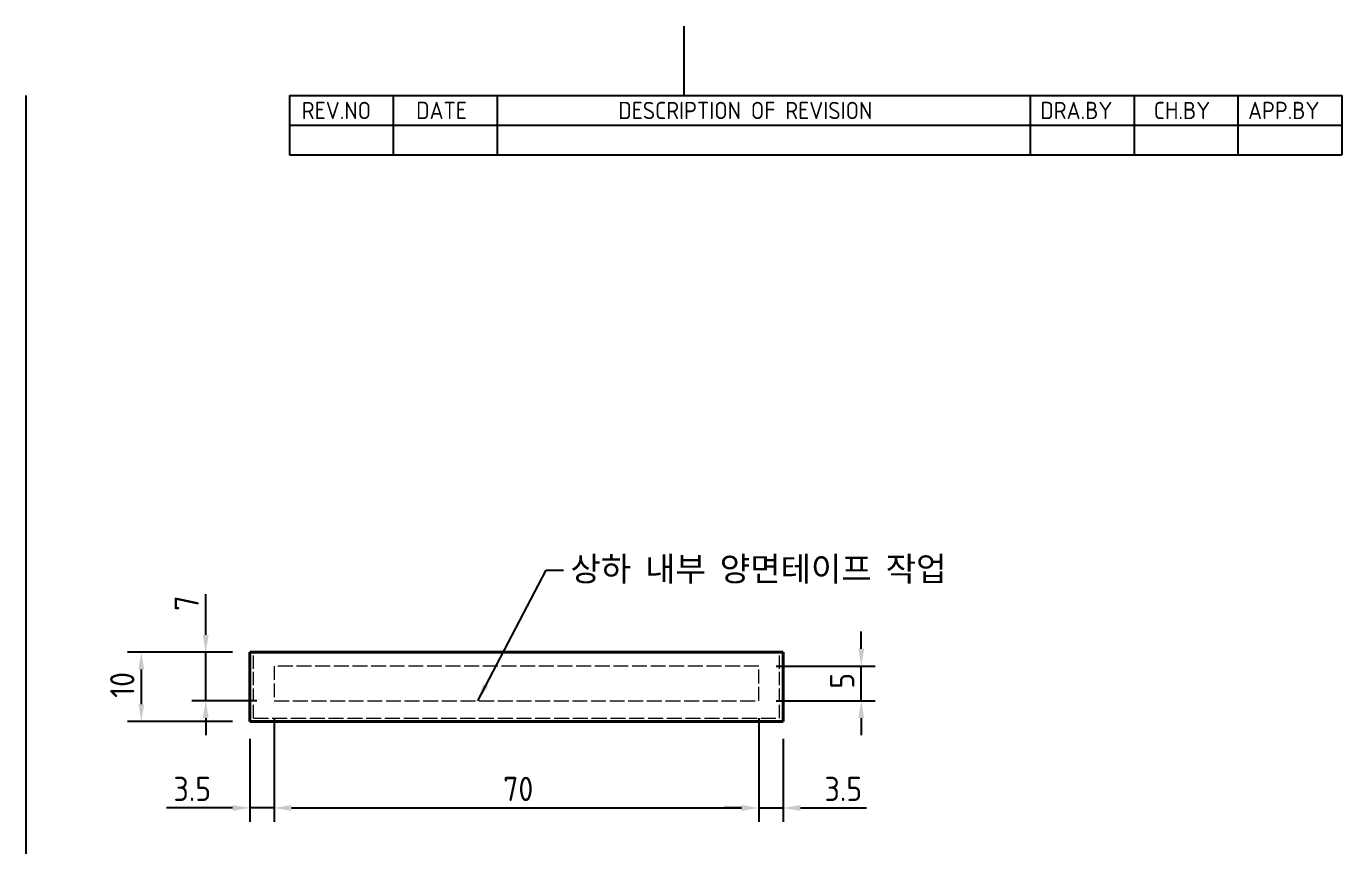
# Model space of a CAD drawing. Header units: millimetres. Extents: x 0 to 210, y 0 to 297.
# Drawn here: x 10 to 200, y 178.6 to 297 of the extents above; entities that cross this region are included whole.
import ezdxf

# ---------------------------------------------------------------- set-up
doc = ezdxf.new("R2010")
doc.units = ezdxf.units.MM
doc.linetypes.add('DASHED', pattern=[0.2067, 0.1654, -0.0413])
doc.layers.get('0').update_dxf_attribs({"color": 3, "lineweight": 25})
for name, color, linetype, lineweight in [('가려진 것(ISO)', 2, 'DASHED', 18), ('가시적인 것(ISO)', 3, 'Continuous', 40), ('경계(ISO)', 7, 'Continuous', 25), ('기호(ISO)', 5, 'Continuous', 25), ('치수(ISO)', 2, 'Continuous', 25)]:
    doc.layers.add(name, color=color, linetype=linetype, lineweight=lineweight)
doc.styles.add('ISO ProportionalPSTEK', font='isocp.shx')
doc.styles.add('치수 텍스트_PSTEK_POSCO', font='isocp.shx')
doc.dimstyles.new('치수_PSTEK_POSCO', dxfattribs={"dimtxt": 3.5, "dimasz": 2.5, "dimexe": 2, "dimexo": 2.5, "dimgap": 1, "dimtad": 1, "dimrnd": 1e-08, "dimdsep": 46, "dimtxsty": '치수 텍스트_PSTEK_POSCO', "dimcen": 0.09, "dimdle": 10, "dimclrd": 7, "dimclre": 7, "dimclrt": 2, "dimadec": 1, "dimazin": 2, "dimtfac": 1, "dimtmove": 0, "dimatfit": 3, "dimfxl": 0, "dimtolj": 1, "dimlwd": -1, "dimlwe": -1, "dimarcsym": 0})
doc.dimstyles.new('치수_PSTEK_POSCO$7', dxfattribs={"dimtxt": 3.5, "dimasz": 2.5, "dimexe": 2, "dimexo": 2.5, "dimgap": 1, "dimtad": 1, "dimrnd": 1e-08, "dimdsep": 46, "dimtxsty": '치수 텍스트_PSTEK_POSCO', "dimcen": 0.09, "dimdle": 10, "dimclrd": 7, "dimclre": 7, "dimclrt": 2, "dimadec": 1, "dimazin": 2, "dimtfac": 1, "dimtmove": 0, "dimatfit": 3, "dimfxl": 0, "dimtolj": 1, "dimlwd": -1, "dimlwe": -1, "dimarcsym": 0})

# ---------------------------------------------------------------- blocks, each defined once
blk = doc.blocks.new('경계 Default Border')
at = {"layer": '경계(ISO)', "flags": 128}
for points in [[(105, 297.0000076293945), (105, 287.0000076293945)], [(10, 10), (10, 287.0000076293945)]]:
    blk.add_lwpolyline(points, dxfattribs=at)
blk = doc.blocks.new('리비전 내역')
at = {"layer": '기호(ISO)'}
for p, q in [((48.00000000000001, 287.0000076293945), (200, 287.0000076293945)), ((48.00000000000001, 287.0000076293945), (48.00000000000001, 282.7200076293945)), ((63.00000000000001, 287.0000076293945), (63.00000000000001, 282.7200076293945)), ((78, 287.0000076293945), (78, 282.7200076293945)), ((155, 287.0000076293945), (155, 282.7200076293945)), ((170, 287.0000076293945), (170, 282.7200076293945)), ((185, 287.0000076293945), (185, 282.7200076293945)), ((200, 287.0000076293945), (200, 282.7200076293945)), ((48.00000000000001, 282.7200076293945), (200, 282.7200076293945)), ((48.00000000000001, 282.7200076293945), (48.00000000000001, 278.4400076293945)), ((63.00000000000001, 282.7200076293945), (63.00000000000001, 278.4400076293945)), ((78, 282.7200076293945), (78, 278.4400076293945)), ((155, 282.7200076293945), (155, 278.4400076293945)), ((170, 282.7200076293945), (170, 278.4400076293945)), ((185, 282.7200076293945), (185, 278.4400076293945)), ((200, 282.7200076293945), (200, 278.4400076293945)), ((48.00000000000001, 278.4400076293945), (200, 278.4400076293945))]:
    blk.add_line(p, q, dxfattribs=at)
at = {"layer": '기호(ISO)', "color": 2, "char_height": 2.5, "attachment_point": 7, "style": 'ISO ProportionalPSTEK'}
for s, insert in [('REV.NO', (49.7871163682308, 283.5831900503393)), ('DATE', (66.31423177283666, 283.5831900503393)), ('DESCRIPTION OF REVISION', (95.50702043336295, 283.5831900503393)), ('DRA.BY', (156.4757339553203, 283.5831900503393)), ('CH.BY', (172.8642915086116, 283.5831900503393)), ('APP.BY', (186.4777339604403, 283.5831900503393))]:
    blk.add_mtext(s, dxfattribs=dict(at, insert=insert))
blk = doc.blocks.new('*D25')
at = {"layer": 'Defpoints', "color": 0}
for p in [(42.30453996838587, 206.5438785862347), (26.60938247563809, 196.5438785862347), (42.30453996838587, 196.5438785862347)]:
    blk.add_point(p, dxfattribs=at)
at = {"layer": '치수(ISO)', "color": 7}
for p, q in [((39.80453996838587, 206.5438785862347), (24.60938247563809, 206.5438785862347)), ((26.60938247563809, 204.0438785862347), (26.60938247563809, 199.0438785862347)), ((39.80453996838587, 196.5438785862347), (24.60938247563809, 196.5438785862347))]:
    blk.add_line(p, q, dxfattribs=at)
for points in [[(26.19271580897142, 204.0438785862347), (27.02604914230476, 204.0438785862347), (26.60938247563809, 206.5438785862347)], [(26.19271580897142, 199.0438785862347), (27.02604914230476, 199.0438785862347), (26.60938247563809, 196.5438785862347)]]:
    blk.add_solid(points, dxfattribs=at)
at = {"layer": '치수(ISO)', "color": 2, "insert": (23.85938247563806, 199.9675006334787), "char_height": 3.5, "attachment_point": 4, "rotation": 90, "style": '치수 텍스트_PSTEK_POSCO'}
blk.add_mtext('\\A1;10', dxfattribs=at)
blk = doc.blocks.new('*D27')
at = {"layer": 'Defpoints', "color": 0}
for p in [(42.30453996838587, 206.5438785862347), (35.91738212405266, 199.5438785862345), (45.80453996838587, 199.5438785862345)]:
    blk.add_point(p, dxfattribs=at)
at = {"layer": '치수(ISO)', "color": 7}
for p, q in [((35.91738212405267, 209.0438785862347), (35.91738212405267, 214.9438785862347)), ((39.80453996838587, 206.5438785862347), (33.91738212405266, 206.5438785862347)), ((35.91738212405266, 199.5438785862345), (35.91738212405266, 206.5438785862347)), ((43.30453996838587, 199.5438785862345), (33.91738212405266, 199.5438785862345)), ((35.91738212405266, 197.0438785862345), (35.91738212405266, 194.5438785862345))]:
    blk.add_line(p, q, dxfattribs=at)
for points in [[(35.50071545738601, 209.0438785862347), (36.33404879071934, 209.0438785862347), (35.91738212405266, 206.5438785862347)], [(35.500715457386, 197.0438785862345), (36.33404879071933, 197.0438785862345), (35.91738212405266, 199.5438785862345)]]:
    blk.add_solid(points, dxfattribs=at)
at = {"layer": '치수(ISO)', "color": 2, "insert": (33.16738212405264, 212.5438785862347), "char_height": 3.5, "attachment_point": 4, "rotation": 90, "style": '치수 텍스트_PSTEK_POSCO'}
blk.add_mtext('\\A1;7', dxfattribs=at)
blk = doc.blocks.new('*D28')
at = {"layer": 'Defpoints', "color": 0}
for p in [(45.80453996838587, 199.5438785862345), (115.8045399683859, 199.5438785862345), (115.8045399683859, 184.0459744589292)]:
    blk.add_point(p, dxfattribs=at)
at = {"layer": '치수(ISO)', "color": 7}
for p, q in [((45.80453996838587, 197.0438785862345), (45.80453996838587, 182.0459744589292)), ((115.8045399683859, 197.0438785862345), (115.8045399683859, 182.0459744589292)), ((48.30453996838587, 184.0459744589292), (113.3045399683859, 184.0459744589292))]:
    blk.add_line(p, q, dxfattribs=at)
for points in [[(48.30453996838587, 184.4626411255958), (48.30453996838587, 183.6293077922625), (45.80453996838587, 184.0459744589292)], [(113.3045399683859, 184.4626411255958), (113.3045399683859, 183.6293077922625), (115.8045399683859, 184.0459744589292)]]:
    blk.add_solid(points, dxfattribs=at)
at = {"layer": '치수(ISO)', "color": 2, "insert": (78.87816201562998, 186.7959744589292), "char_height": 3.5, "attachment_point": 4, "style": '치수 텍스트_PSTEK_POSCO'}
blk.add_mtext('\\A1;70', dxfattribs=at)
blk = doc.blocks.new('*D29')
at = {"layer": 'Defpoints', "color": 0}
for p in [(45.80453996838587, 199.5438785862345), (42.30453996838587, 196.5438785862347), (42.30453996838587, 184.0459744589292)]:
    blk.add_point(p, dxfattribs=at)
at = {"layer": '치수(ISO)', "color": 7}
for p, q in [((45.80453996838587, 197.0438785862345), (45.80453996838587, 182.0459744589292)), ((42.30453996838587, 194.0438785862347), (42.30453996838587, 182.0459744589292)), ((39.80453996838587, 184.0459744589292), (30.25956522155528, 184.0459744589292)), ((45.80453996838587, 184.0459744589292), (42.30453996838587, 184.0459744589292)), ((48.30453996838587, 184.0459744589292), (50.80453996838587, 184.0459744589292))]:
    blk.add_line(p, q, dxfattribs=at)
for points in [[(39.80453996838587, 184.4626411255959), (39.80453996838587, 183.6293077922626), (42.30453996838587, 184.0459744589292)], [(48.30453996838587, 184.4626411255959), (48.30453996838587, 183.6293077922626), (45.80453996838587, 184.0459744589292)]]:
    blk.add_solid(points, dxfattribs=at)
at = {"layer": '치수(ISO)', "color": 2, "insert": (31.25956522155529, 186.7959744589292), "char_height": 3.5, "attachment_point": 4, "style": '치수 텍스트_PSTEK_POSCO'}
blk.add_mtext('\\A1;3.5', dxfattribs=at)
blk = doc.blocks.new('*D32')
at = {"layer": 'Defpoints', "color": 0}
for p in [(115.8045399683859, 199.5438785862345), (119.3045399683859, 196.5438785862347), (119.3045399683859, 184.0459744589292)]:
    blk.add_point(p, dxfattribs=at)
at = {"layer": '치수(ISO)', "color": 7}
for p, q in [((115.8045399683859, 197.0438785862345), (115.8045399683859, 182.0459744589292)), ((119.3045399683859, 194.0438785862347), (119.3045399683859, 182.0459744589292)), ((113.3045399683859, 184.0459744589292), (110.8045399683859, 184.0459744589292)), ((115.8045399683859, 184.0459744589292), (119.3045399683859, 184.0459744589292)), ((121.8045399683859, 184.0459744589292), (131.3495147152165, 184.0459744589292))]:
    blk.add_line(p, q, dxfattribs=at)
for points in [[(113.3045399683859, 184.4626411255959), (113.3045399683859, 183.6293077922626), (115.8045399683859, 184.0459744589292)], [(121.8045399683859, 184.4626411255959), (121.8045399683859, 183.6293077922626), (119.3045399683859, 184.0459744589292)]]:
    blk.add_solid(points, dxfattribs=at)
at = {"layer": '치수(ISO)', "color": 2, "insert": (125.3045399683859, 186.7959744589292), "char_height": 3.5, "attachment_point": 4, "style": '치수 텍스트_PSTEK_POSCO'}
blk.add_mtext('\\A1;3.5', dxfattribs=at)
blk = doc.blocks.new('*D34')
at = {"layer": 'Defpoints', "color": 0}
for p in [(115.8045399683859, 204.5438785862345), (130.6084862180115, 204.5438785862345), (115.8045399683859, 199.5438785862345)]:
    blk.add_point(p, dxfattribs=at)
at = {"layer": '치수(ISO)', "color": 7}
for p, q in [((130.6084862180115, 207.0438785862345), (130.6084862180115, 209.5438785862345)), ((118.3045399683859, 204.5438785862345), (132.6084862180115, 204.5438785862345)), ((130.6084862180115, 199.5438785862345), (130.6084862180115, 204.5438785862345)), ((118.3045399683859, 199.5438785862345), (132.6084862180115, 199.5438785862345)), ((130.6084862180115, 197.0438785862345), (130.6084862180115, 194.5438785862345))]:
    blk.add_line(p, q, dxfattribs=at)
for points in [[(130.1918195513448, 207.0438785862345), (131.0251528846781, 207.0438785862345), (130.6084862180115, 204.5438785862345)], [(130.1918195513448, 197.0438785862345), (131.0251528846781, 197.0438785862345), (130.6084862180115, 199.5438785862345)]]:
    blk.add_solid(points, dxfattribs=at)
at = {"layer": '치수(ISO)', "color": 2, "insert": (127.8584862180114, 201.2713912128193), "char_height": 3.5, "attachment_point": 4, "rotation": 90, "style": '치수 텍스트_PSTEK_POSCO'}
blk.add_mtext('\\A1;5', dxfattribs=at)

msp = doc.modelspace()

# ---------------------------------------------------------------- linework, layer by layer
at = {"layer": '가려진 것(ISO)', "ltscale": 11.49008178710938}
for p, q in [((42.80453996842226, 197.0438785862345), (42.80453996842226, 206.5438785862345)), ((118.8045399683495, 197.0438785862345), (118.8045399683495, 206.5438785862345))]:
    msp.add_line(p, q, dxfattribs=at)
at = {"layer": '가려진 것(ISO)', "ltscale": 12.09482383728027}
for p, q in [((45.80453996838589, 204.5438785862345), (45.80453996838589, 199.5438785862345)), ((115.8045399683859, 199.5438785862345), (115.8045399683859, 204.5438785862345))]:
    msp.add_line(p, q, dxfattribs=at)
at = {"layer": '가려진 것(ISO)', "ltscale": 13.02519416809082}
for p, q in [((115.8045399683859, 204.5438785862345), (45.80453996838589, 204.5438785862345)), ((45.80453996838589, 199.5438785862345), (115.8045399683859, 199.5438785862345))]:
    msp.add_line(p, q, dxfattribs=at)
at = {"layer": '가려진 것(ISO)', "ltscale": 13.1315221786499}
msp.add_line((42.80453996842226, 197.0438785862345), (118.8045399683495, 197.0438785862345), dxfattribs=at)
at = {"layer": '가시적인 것(ISO)'}
for p, q in [((42.30453996838587, 206.5438785862346), (119.3045399683859, 206.5438785862346)), ((42.30453996838587, 206.5438785862346), (42.30453996838587, 196.5438785862346)), ((119.3045399683859, 196.5438785862346), (119.3045399683859, 206.5438785862346)), ((119.3045399683859, 196.5438785862346), (42.30453996838587, 196.5438785862346))]:
    msp.add_line(p, q, dxfattribs=at)

# ---------------------------------------------------------------- block references
msp.add_blockref('경계 Default Border', (0, 0))
at = {"layer": '기호(ISO)'}
msp.add_blockref('리비전 내역', (0, 0), dxfattribs=at)

# ---------------------------------------------------------------- texts
at = {"layer": '기호(ISO)', "color": 2, "insert": (88.5971934300718, 218.4079217879271), "char_height": 3.499999940395355, "width": 64.0929651260376, "attachment_point": 4, "style": '치수 텍스트_PSTEK_POSCO'}
msp.add_mtext('{\\fISOCP|b0|i0;\\H3.5000;상하 내부 양면테이프 작업}', dxfattribs=at)

# ---------------------------------------------------------------- dimensions: what is measured, and where the dimension line sits
at = {"layer": '치수(ISO)', "color": 7}
for base, p1, p2, angle, override, picture, middle in [((35.91738212405266, 199.5438785862345), (42.30453996838587, 206.5438785862347), (45.80453996838587, 199.5438785862345), 270, {"dimdec": 2, "dimtp": 0, "dimtm": -0, "dimtdec": 2, "dimtofl": 1, "dimatfit": 1}, '*D27', (35.91738212405264, 213.2438785862346)), ((130.6084862180115, 204.5438785862345), (115.8045399683859, 199.5438785862345), (115.8045399683859, 204.5438785862345), 90, {"dimdec": 2, "dimtp": 0, "dimtm": -0, "dimtdec": 2, "dimtofl": 1, "dimatfit": 1}, '*D34', (130.6084862180114, 202.0438785862345)), ((26.60938247563809, 196.5438785862347), (42.30453996838587, 206.5438785862347), (42.30453996838587, 196.5438785862347), 90, {"dimdec": 2, "dimtp": 0, "dimtm": -0, "dimtdec": 2, "dimtofl": 0, "dimatfit": 1}, '*D25', (26.60938247563806, 201.5438785862347)), ((42.30453996838587, 184.0459744589292), (45.80453996838587, 199.5438785862345), (42.30453996838587, 196.5438785862347), 180, {"dimdec": 2, "dimtp": 0, "dimtm": -0, "dimtdec": 2, "dimtofl": 1, "dimatfit": 1}, '*D29', (33.78205259497058, 184.0459744589292)), ((115.8045399683859, 184.0459744589292), (45.80453996838587, 199.5438785862345), (115.8045399683859, 199.5438785862345), 180, {"dimdec": 2, "dimtp": 0, "dimtm": -0, "dimtdec": 2, "dimtofl": 0, "dimatfit": 1}, '*D28', (80.80453996838588, 184.0459744589292)), ((119.3045399683859, 184.0459744589292), (115.8045399683859, 199.5438785862345), (119.3045399683859, 196.5438785862347), 180, {"dimdec": 2, "dimtp": 0, "dimtm": -0, "dimtdec": 2, "dimtofl": 1, "dimatfit": 1}, '*D32', (127.8270273418012, 184.0459744589292))]:
    dim = msp.add_linear_dim(base=base, p1=p1, p2=p2, angle=angle, dimstyle='치수_PSTEK_POSCO', override=override, dxfattribs=at)
    dim.commit()
    dim.dimension.update_dxf_attribs({"geometry": picture, "text_midpoint": middle, "dimtype": 160})

# ---------------------------------------------------------------- leaders
at = {"layer": '기호(ISO)', "color": 7, "annotation_type": 0, "has_hookline": 1, "hookline_direction": 0, "text_width": 55.83087291946867}
msp.add_leader([(75.20603300956486, 199.5438785862345), (85.0971934300718, 218.4079217879271), (87.5971934300718, 218.4079217879271)], dimstyle='치수_PSTEK_POSCO$7', override={"dimtad": 0}, dxfattribs=at)

doc.saveas('drawing.dxf')
